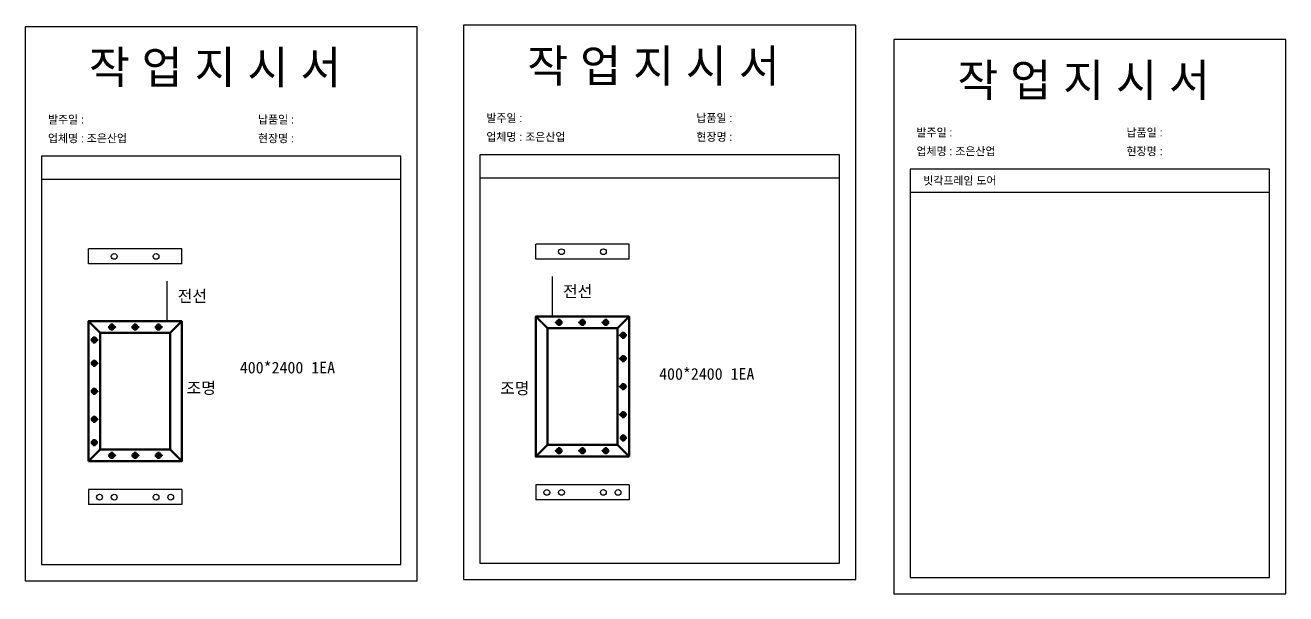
# Model space of a CAD drawing. Header units: millimetres. Extents: x -44117 to 256353, y -2095463 to 65325.
# Drawn here: x 34130 to 39532, y 31270 to 33708 of the extents above; entities that cross this region are included whole.
import ezdxf

# ---------------------------------------------------------------- set-up
doc = ezdxf.new("R2010")
doc.units = ezdxf.units.MM
doc.header["$LTSCALE"] = 10
doc.layers.add('Layer1', color=7, linetype='Continuous', lineweight=70)

msp = doc.modelspace()

# ---------------------------------------------------------------- linework, layer by layer
for p, q in [((35740.22859, 33146.33786), (34200.22859, 33146.33786)), ((37618.63602, 33152.76736), (36078.63602, 33152.76736)), ((39461.59454, 33091.02516), (37921.59454, 33091.02516)), ((35740.22859, 33046.33786), (34200.22859, 33046.33786)), ((37618.63602, 33052.76736), (36078.63602, 33052.76736)), ((39461.59454, 32991.02516), (37921.59454, 32991.02516)), ((34401.2733, 32684.49053), (34401.2733, 32748.97288)), ((34801.2733, 32748.97288), (34401.2733, 32748.97288)), ((34801.2733, 32684.49053), (34801.2733, 32748.97288)), ((36317.96595, 32704.64608), (36317.96595, 32769.12843)), ((36717.96595, 32769.12843), (36317.96595, 32769.12843)), ((36717.96595, 32704.64608), (36717.96595, 32769.12843)), ((34801.2733, 32684.49053), (34401.2733, 32684.49053)), ((36717.96595, 32704.64608), (36317.96595, 32704.64608)), ((36389.65846, 32458.65442), (36389.65846, 32630.61735)), ((34739.1755, 32438.49887), (34739.1755, 32610.4618)), ((34401.2733, 31716.89396), (34401.2733, 31652.41161)), ((34801.2733, 31716.89396), (34401.2733, 31716.89396)), ((34801.2733, 31716.89396), (34801.2733, 31652.41161)), ((36317.96595, 31737.04951), (36317.96595, 31672.56717)), ((36717.96595, 31737.04951), (36317.96595, 31737.04951)), ((36717.96595, 31737.04951), (36717.96595, 31672.56717)), ((34801.2733, 31652.41161), (34401.2733, 31652.41161)), ((36717.96595, 31672.56717), (36317.96595, 31672.56717))]:
    msp.add_line(p, q)
for points in [[(36008.63602, 31331.93708), (37688.63602, 31331.93708), (37688.63602, 33707.93708), (36008.63602, 33707.93708)], [(34130.22859, 31325.50758), (35810.22859, 31325.50758), (35810.22859, 33701.50758), (34130.22859, 33701.50758)], [(37851.59454, 31270.19489), (39531.59454, 31270.19489), (39531.59454, 33646.19489), (37851.59454, 33646.19489)]]:
    msp.add_lwpolyline(points, close=True)
for points in [[(34200.22859, 33146.33786), (34200.22859, 31395.50758), (35740.22859, 31395.50758), (35740.22859, 33146.33786)], [(36078.63602, 33152.76736), (36078.63602, 31401.93708), (37618.63602, 31401.93708), (37618.63602, 33152.76736)], [(37921.59454, 33091.02516), (37921.59454, 31340.19489), (39461.59454, 31340.19489), (39461.59454, 33091.02516)]]:
    msp.add_lwpolyline(points)
for centre in [(36428.28483, 32736.88725), (36607.64708, 32736.88725), (34511.59218, 32716.7317), (34690.95443, 32716.7317), (36365.42113, 31704.80834), (36428.28483, 31704.80834), (36607.64708, 31704.80834), (36670.51077, 31704.80834), (34448.72849, 31684.65279), (34511.59218, 31684.65279), (34690.95443, 31684.65279), (34753.81812, 31684.65279)]:
    msp.add_circle(centre, 12.43478)
at = {"layer": 'Layer1'}
for p, q in [((34451.2733, 32388.49887), (34401.2733, 32438.49887)), ((34501.2733, 32428.49887), (34501.2733, 32398.49887)), ((34601.2733, 32428.49887), (34601.2733, 32398.49887)), ((34701.2733, 32428.49887), (34701.2733, 32398.49887)), ((34751.2733, 32388.49887), (34801.2733, 32438.49887)), ((36367.96595, 32408.65442), (36317.96595, 32458.65442)), ((36417.96595, 32448.65442), (36417.96595, 32418.65442)), ((36517.96595, 32448.65442), (36517.96595, 32418.65442)), ((36617.96595, 32448.65442), (36617.96595, 32418.65442)), ((36667.96595, 32408.65442), (36717.96595, 32458.65442)), ((34426.2733, 32373.49887), (34426.2733, 32343.49887)), ((36692.96595, 32393.65442), (36692.96595, 32363.65442)), ((34426.2733, 32273.49887), (34426.2733, 32243.49887)), ((36692.96595, 32293.65442), (36692.96595, 32263.65442)), ((34426.2733, 32153.49887), (34426.2733, 32123.49887)), ((36692.96595, 32173.65442), (36692.96595, 32143.65442)), ((34426.2733, 32033.49887), (34426.2733, 32003.49887)), ((36692.96595, 32053.65442), (36692.96595, 32023.65442)), ((34426.2733, 31933.49887), (34426.2733, 31903.49887)), ((36707.96595, 31938.65442), (36677.96595, 31938.65442)), ((36692.96595, 31953.65442), (36692.96595, 31923.65442)), ((34451.2733, 31888.49887), (34401.2733, 31838.49887)), ((34411.2733, 31918.49887), (34441.2733, 31918.49887)), ((34501.2733, 31848.49887), (34501.2733, 31878.49887)), ((34601.2733, 31848.49887), (34601.2733, 31878.49887)), ((34701.2733, 31848.49887), (34701.2733, 31878.49887)), ((34801.2733, 31838.49887), (34751.2733, 31888.49887)), ((36317.96595, 31858.65442), (36367.96595, 31908.65442)), ((36417.96595, 31868.65442), (36417.96595, 31898.65442)), ((36517.96595, 31868.65442), (36517.96595, 31898.65442)), ((36617.96595, 31868.65442), (36617.96595, 31898.65442)), ((36667.96595, 31908.65442), (36717.96595, 31858.65442))]:
    msp.add_line(p, q, dxfattribs=at)
for points in [[(34401.2733, 31838.49887), (34801.2733, 31838.49887), (34801.2733, 32438.49887), (34401.2733, 32438.49887)], [(34486.2733, 32413.49887), (34516.2733, 32413.49887)], [(34586.2733, 32413.49887), (34616.2733, 32413.49887)], [(34686.2733, 32413.49887), (34716.2733, 32413.49887)], [(36717.96595, 31858.65442), (36317.96595, 31858.65442), (36317.96595, 32458.65442), (36717.96595, 32458.65442)], [(36667.96595, 31908.65442), (36367.96595, 31908.65442), (36367.96595, 32408.65442), (36667.96595, 32408.65442)], [(36432.96595, 32433.65442), (36402.96595, 32433.65442)], [(36532.96595, 32433.65442), (36502.96595, 32433.65442)], [(36632.96595, 32433.65442), (36602.96595, 32433.65442)], [(34411.2733, 32358.49887), (34441.2733, 32358.49887)], [(34451.2733, 31888.49887), (34751.2733, 31888.49887), (34751.2733, 32388.49887), (34451.2733, 32388.49887)], [(36707.96595, 32378.65442), (36677.96595, 32378.65442)], [(34411.2733, 32258.49887), (34441.2733, 32258.49887)], [(36707.96595, 32278.65442), (36677.96595, 32278.65442)], [(34411.2733, 32138.49887), (34441.2733, 32138.49887)], [(36707.96595, 32158.65442), (36677.96595, 32158.65442)], [(36707.96595, 32038.65442), (36677.96595, 32038.65442)], [(34411.2733, 32018.49887), (34441.2733, 32018.49887)], [(36432.96595, 31883.65442), (36402.96595, 31883.65442)], [(36532.96595, 31883.65442), (36502.96595, 31883.65442)], [(36632.96595, 31883.65442), (36602.96595, 31883.65442)], [(34486.2733, 31863.49887), (34516.2733, 31863.49887)], [(34586.2733, 31863.49887), (34616.2733, 31863.49887)], [(34686.2733, 31863.49887), (34716.2733, 31863.49887)]]:
    msp.add_lwpolyline(points, close=True, dxfattribs=at)
for centre in [(34501.2733, 32413.49887), (34601.2733, 32413.49887), (34701.2733, 32413.49887), (36417.96595, 32433.65442), (36517.96595, 32433.65442), (36617.96595, 32433.65442), (34426.2733, 32358.49887), (36692.96595, 32378.65442), (34426.2733, 32258.49887), (36692.96595, 32278.65442), (34426.2733, 32138.49887), (36692.96595, 32158.65442), (36692.96595, 32038.65442), (34426.2733, 32018.49887), (34426.2733, 31918.49887), (36692.96595, 31938.65442), (34501.2733, 31863.49887), (34601.2733, 31863.49887), (34701.2733, 31863.49887), (36417.96595, 31883.65442), (36517.96595, 31883.65442), (36617.96595, 31883.65442)]:
    msp.add_circle(centre, 10, dxfattribs=at)

# ---------------------------------------------------------------- texts
at = {"attachment_point": 1}
for s, width, heights, insert, char_height in [('{\\fGulim|b0|i0|c129|p50;작 업 지 시 서}', 3307.3198183, [-155.84554], (34403.03519, 33597.34507), 140), ('{\\fGulim|b0|i0|c129|p50;작 업 지 시 서}', 3307.3198183, [-155.84554], (36281.44262, 33603.77457), 140), ('{\\fGulim|b0|i0|c129|p50;작 업 지 시 서}', 3307.3198183, [-155.84554], (38124.40115, 33542.03237), 140), ('{\\fGulim|b0|i0|c129|p50;발주일 :}', 3307.3198183, [-38.18216], (36106.23327, 33327.05415), 34.3), ('{\\fGulim|b0|i0|c129|p50;납품일 :}', 3307.3198183, [-37.67976], (37006.21125, 33327.05415), 34.3), ('{\\fGulim|b0|i0|c129|p50;발주일 :}', 3307.3198183, [-38.18216], (34227.82584, 33320.62465), 34.3), ('{\\fGulim|b0|i0|c129|p50;납품일 :}', 3307.3198183, [-37.67976], (35127.80382, 33320.62465), 34.3), ('{\\fGulim|b0|i0|c129|p50;업체명 : 조은산업}', 3307.3198183, [-38.2735], (34227.82584, 33239.96847), 34.3), ('{\\fGulim|b0|i0|c129|p50;현장명 : }', 3307.3198183, [-38.2735], (35127.80382, 33239.96847), 34.3), ('{\\fGulim|b0|i0|c129|p50;업체명 : 조은산업}', 3307.3198183, [-38.2735], (36106.23327, 33246.39797), 34.3), ('{\\fGulim|b0|i0|c129|p50;현장명 : }', 3307.3198183, [-38.2735], (37006.21125, 33246.39797), 34.3), ('{\\fGulim|b0|i0|c129|p50;발주일 :}', 3307.3198183, [-38.18216], (37949.19179, 33265.31195), 34.3), ('{\\fGulim|b0|i0|c129|p50;납품일 :}', 3307.3198183, [-37.67976], (38849.16977, 33265.31195), 34.3), ('{\\fGulim|b0|i0|c129|p50;업체명 : 조은산업}', 3307.3198183, [-38.2735], (37949.19179, 33184.65577), 34.3), ('{\\fGulim|b0|i0|c129|p50;현장명 : }', 3307.3198183, [-38.2735], (38849.16977, 33184.65577), 34.3), ('{\\fGulim|b0|i0|c129|p50;빗각프레임 도어}', 3307.3198183, [-38.36485], (37978.15438, 33058.7872), 34.3), ('{\\fGulim|b0|i0|c129|p50;전선}', 295.842037, [-54.06125], (34783.73132, 32571.56856), 50), ('{\\fGulim|b0|i0|c129|p50;전선}', 295.842037, [-54.06125], (36434.21428, 32591.72412), 50), ('400*2400 1EA', 845.6315287, [542.02624], (35049.85875, 32265.09613), 50), ('400*2400 1EA', 845.6315287, [542.02624], (36846.47885, 32237.95443), 50), ('{\\fGulim|b0|i0|c129|p50;조명}', 295.842037, [-55.79228], (34821.87327, 32177.64784), 50), ('{\\fGulim|b0|i0|c129|p50;조명}', 295.842037, [-55.79228], (36165.19249, 32176.11755), 50)]:
    msp.add_mtext_dynamic_manual_height_columns(s, width=width, gutter_width=12.5, heights=heights, dxfattribs=dict(at, insert=insert, char_height=char_height))

doc.saveas('drawing.dxf')
